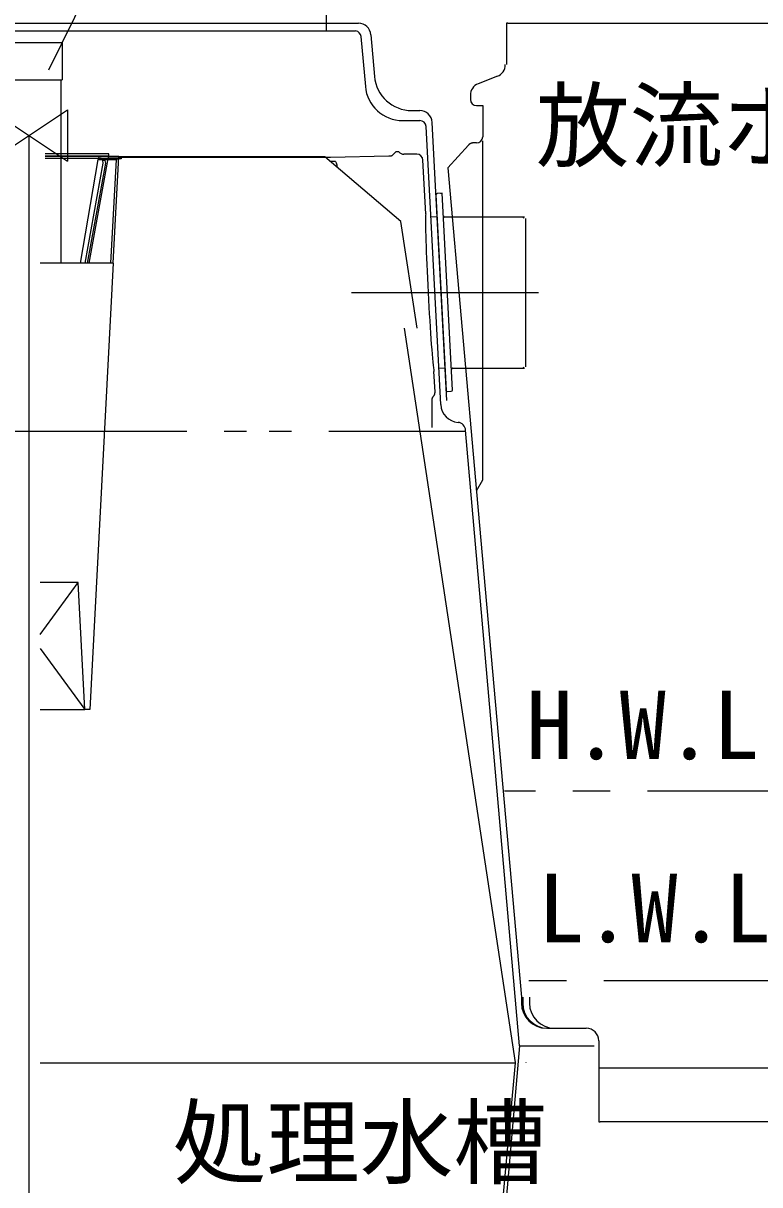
# Model space of a CAD drawing. Units: millimetres, scale not verified. Extents: x -9523 to 7796, y -6970 to 5108.
# Drawn here: x -4743 to -4152, y -3437 to -2505 of the extents above; entities that cross this region are included whole.
import ezdxf
from ezdxf.enums import TextEntityAlignment as Align

# ---------------------------------------------------------------- set-up
doc = ezdxf.new("R2010")
doc.units = ezdxf.units.MM
doc.header["$LTSCALE"] = 30
doc.linetypes.add('CHAIN1', pattern=[8, 5, -1, 1, -1])
doc.linetypes.add('DOUBLE_CHAIN1', pattern=[8.8, 5, -1, 0.6, -0.6, 0.6, -1])
for name, color, linetype, lineweight in [('0-0_KUTAI', 4, 'Continuous', 25), ('0-1_KIKI', 3, 'Continuous', 25), ('0-2_SEISAKU', 2, 'Continuous', 25), ('0-7_07', 3, 'Continuous', 25), ('0-9_A-PIPE2', 3, 'Continuous', 25), ('0-C_C', 3, 'Continuous', 25), ('0-F_0E', 3, 'Continuous', 25), ('1-1_11', 3, 'Continuous', 25), ('1-5_15', 3, 'Continuous', 25), ('1-8_18', 3, 'Continuous', 25), ('1-A_1A', 3, 'Continuous', 25)]:
    doc.layers.add(name, color=color, linetype=linetype, lineweight=lineweight)
doc.styles.add('MS Gothic', font='')
doc.styles.get('MS Gothic').set_extended_font_data('MS Gothic')

msp = doc.modelspace()

# ---------------------------------------------------------------- linework, layer by layer
at = {"layer": '0-0_KUTAI'}
msp.add_lwpolyline([(-4278.35, -2122.29), (-4515.5, -2122.29), (-4722.96, -2543.03)], dxfattribs=at)
at = {"layer": '0-1_KIKI'}
for p, q in [((-4354.57, -2505.35), (-3838.57, -2505.35)), ((-4362.91, -2547.84), (-4378.22, -2553.86)), ((-4384.57, -2563.16), (-4384.57, -2566.35)), ((-4374.57, -2871.46), (-4374.57, -2599.66)), ((-4379.55, -2880.38), (-4374.57, -2871.46)), ((-4379.51, -2881.26), (-4343.57, -3286.35)), ((-4343.57, -3286.35), (-4343.57, -3291.35)), ((-4342.57, -3286.35), (-4342.57, -3291.35)), ((-4322.57, -3311.35), (-4291.57, -3311.35)), ((-3941.57, -3343.35), (-4281.57, -3343.35)), ((-3942.57, -3386.35), (-4280.57, -3386.35))]:
    msp.add_line(p, q, dxfattribs=at)
at = {"layer": '0-1_KIKI', "linetype": 'CHAIN1'}
for p, q in [((-3852.43, -3121.35), (-4357.21, -3121.35)), ((-3887.56, -3273.35), (-4343.72, -3273.35))]:
    msp.add_line(p, q, dxfattribs=at)
at = {"layer": '0-1_KIKI'}
for points in [[(-4354.57, -2505.35), (-4355.57, -2505.35), (-4355.57, -2538.53)], [(-4379.57, -2571.35), (-4374.57, -2571.35), (-4374.57, -2596.35)], [(-4384.74, -2601.96), (-4384.84, -2602.01), (-4384.94, -2602.06), (-4385.03, -2602.12), (-4385.12, -2602.17), (-4385.2, -2602.22), (-4385.28, -2602.27), (-4385.35, -2602.32), (-4385.42, -2602.37), (-4385.48, -2602.43), (-4385.55, -2602.48), (-4385.61, -2602.53), (-4385.67, -2602.59), (-4385.72, -2602.64), (-4385.78, -2602.7), (-4385.83, -2602.75), (-4385.88, -2602.8), (-4385.92, -2602.85), (-4385.95, -2602.89), (-4386.06, -2603), (-4402.57, -2621.35), (-4379.51, -2881.26)], [(-4379.57, -2601.35), (-4382.34, -2601.35), (-4382.4, -2601.35), (-4382.43, -2601.35), (-4382.46, -2601.35), (-4382.5, -2601.35), (-4382.54, -2601.35), (-4382.58, -2601.35), (-4382.62, -2601.35), (-4382.67, -2601.35), (-4382.71, -2601.35), (-4382.76, -2601.36), (-4382.81, -2601.36), (-4382.86, -2601.37), (-4382.91, -2601.37), (-4382.96, -2601.38), (-4383.02, -2601.39), (-4383.08, -2601.4), (-4383.15, -2601.41), (-4383.22, -2601.42), (-4383.29, -2601.44), (-4383.37, -2601.46), (-4383.45, -2601.47), (-4383.53, -2601.49), (-4383.61, -2601.51), (-4383.68, -2601.53), (-4383.76, -2601.55), (-4383.82, -2601.57), (-4383.88, -2601.58), (-4383.94, -2601.6), (-4384, -2601.62), (-4384.06, -2601.65), (-4384.12, -2601.67), (-4384.19, -2601.7), (-4384.27, -2601.73), (-4384.35, -2601.77), (-4384.44, -2601.81), (-4384.54, -2601.86), (-4384.64, -2601.91), (-4384.74, -2601.96)], [(-4281.57, -3321.35), (-4281.57, -3386.35), (-4280.57, -3386.35)]]:
    msp.add_lwpolyline(points, dxfattribs=at)
for centre, radius, start, end in [((-4366.57, -2538.53), 10, 291.448, 0), ((-4374.57, -2563.16), 10, 111.448, 180), ((-4379.57, -2566.35), 5, 180, 270), ((-4379.57, -2596.35), 5, 270, 0), ((-4323.57, -3291.35), 20, 180, 270), ((-4322.57, -3291.35), 20, 180, 270), ((-4291.57, -3321.35), 10, 0, 90)]:
    msp.add_arc(centre, radius, start, end, dxfattribs=at)
at = {"layer": '0-2_SEISAKU'}
msp.add_line((-4500.15, -2175.35), (-4500.15, -2505.35), dxfattribs=at)
at = {"layer": '0-7_07'}
msp.add_line((-4337.14, -3286.32), (-4337.14, -3291.32), dxfattribs=at)
msp.add_arc((-4317.14, -3291.32), 20, 180, 270, dxfattribs=at)
at = {"layer": '0-9_A-PIPE2'}
for p, q in [((-4675.16, -2612.45), (-4690.62, -2697.8)), ((-4675.11, -2612.45), (-4675.16, -2612.45)), ((-4501.22, -2612.45), (-4675.11, -2612.45)), ((-4440.25, -2664.42), (-4501.22, -2612.45)), ((-4427.32, -2749.96), (-4440.25, -2664.42)), ((-4348.3, -3338.94), (-4437.32, -2749.96)), ((-4348.27, -3339.4), (-4729.67, -3339.4)), ((-4349.76, -3339.24), (-4349.8, -3338.94)), ((-4339.76, -3339.24), (-4339.8, -3338.94))]:
    msp.add_line(p, q, dxfattribs=at)
msp.add_lwpolyline([(-4427.18, -3836.41), (-4393.18, -3723.64), (-4373.18, -3610.88), (-4348.26, -3339.24)], dxfattribs=at)
at = {"layer": '0-C_C'}
for p, q in [((-4412.12, -2642.95), (-4403.91, -2799.74)), ((-4416.61, -2660.71), (-4411.2, -2660.43)), ((-4341.06, -2660.85), (-4405.23, -2660.85)), ((-4340.06, -2780.85), (-4340.06, -2661.85)), ((-4410.25, -2782.05), (-4404.85, -2781.76)), ((-4398.78, -2781.85), (-4341.06, -2781.85)), ((-4402.86, -2800.69), (-4399.86, -2800.53))]:
    msp.add_line(p, q, dxfattribs=at)
msp.add_lwpolyline([(-4398.91, -2799.48), (-4407.18, -2641.69), (-4411.17, -2641.9)], dxfattribs=at)
for centre, start, end in [((-4411.12, -2642.9), 92.99879, 182.99879), ((-4408.13, -2642.75), 2.99879, 92.99879), ((-4405.23, -2659.85), 182.99879, 270), ((-4342.56, -2661.85), 0, 90), ((-4398.78, -2782.85), 90, 182.99879), ((-4342.56, -2780.85), 270, 0), ((-4402.91, -2799.69), 182.99879, 272.99879), ((-4399.91, -2799.53), 272.99879, 2.99879)]:
    msp.add_arc(centre, 1, start, end, dxfattribs=at)
at = {"layer": '0-F_0E'}
for p, q in [((-4769.58, -2615.83), (-4707.72, -2574.87)), ((-4769.58, -2574.87), (-4707.72, -2615.83)), ((-4707.72, -2574.87), (-4707.72, -2615.83)), ((-4738.65, -2595.35), (-4738.65, -3761.05))]:
    msp.add_line(p, q, dxfattribs=at)
at = {"layer": '1-1_11'}
for p, q in [((-4738.65, -2610.02), (-4738.67, -2610.02)), ((-4738.65, -2612.02), (-4738.67, -2612.02)), ((-4738.65, -2612.3), (-4738.67, -2612.3)), ((-4712.5, -2610.02), (-4725.65, -2610.02)), ((-4674.5, -2612.02), (-4725.65, -2612.02)), ((-4682.55, -2612.3), (-4725.65, -2612.3)), ((-4674.61, -2610.02), (-4712.5, -2610.02)), ((-4697.21, -2697.8), (-4682.93, -2614.52)), ((-4682.55, -2612.3), (-4682.93, -2614.52)), ((-4682.93, -2614.52), (-4668.72, -2614.52)), ((-4682.55, -2612.3), (-4680.52, -2612.3)), ((-4666.6, -2612.3), (-4680.52, -2612.3)), ((-4674.5, -2612.02), (-4674.61, -2610.02)), ((-4668.72, -2614.52), (-4673.09, -2697.8)), ((-4671.08, -2697.8), (-4666.6, -2612.3)), ((-4671.08, -2697.8), (-4729.67, -2697.8)), ((-4671.08, -2697.8), (-4689.85, -3055.8)), ((-4729.67, -2995.58), (-4698.99, -2953.8)), ((-4729.67, -3006.74), (-4693.64, -3055.8)), ((-4729.67, -3055.8), (-4693.64, -3055.8))]:
    msp.add_line(p, q, dxfattribs=at)
msp.add_lwpolyline([(-4689.85, -3055.8), (-4693.64, -3055.8), (-4698.99, -2953.8), (-4729.67, -2953.8)], dxfattribs=at)
at = {"layer": '1-5_15'}
for p, q in [((-5125.99, -2505.35), (-4474.31, -2505.35)), ((-4500.15, -2505.35), (-4500.15, -2511.35)), ((-5123.07, -2511.35), (-4476.78, -2511.35)), ((-4464.35, -2514.48), (-4461.42, -2547.96)), ((-4472.26, -2515.91), (-4468.75, -2555.96)), ((-4431.54, -2575.35), (-4425.15, -2575.35)), ((-4438.87, -2583.35), (-4425, -2583.35)), ((-4408.31, -2811.13), (-4420, -2588.09)), ((-4403.48, -2807.87), (-4415.17, -2584.82)), ((-4345.15, -3325.35), (-4388.34, -2831.74)), ((-4345.15, -3325.35), (-4392.68, -3868.6)), ((-4345.15, -3325.35), (-4285.15, -3325.35))]:
    msp.add_line(p, q, dxfattribs=at)
at = {"layer": '1-5_15', "color": 4, "linetype": 'DOUBLE_CHAIN1'}
msp.add_line((-6082.02, -2832.35), (-4388.28, -2832.35), dxfattribs=at)
at = {"layer": '1-5_15'}
for centre, radius, start, end in [((-4474.31, -2515.35), 10, 5, 90), ((-4477.24, -2516.35), 5, 5, 81.94723), ((-4431.54, -2545.35), 30, 185, 270), ((-4438.87, -2553.35), 30, 185, 270), ((-4425.15, -2585.35), 10, 3, 90), ((-4425, -2588.35), 5, 3, 90), ((-4393.34, -2810.44), 15, 183, 265.77819), ((-4395.31, -2832.35), 7, 5, 82.86906)]:
    msp.add_arc(centre, radius, start, end, dxfattribs=at)
at = {"layer": '1-8_18'}
for p, q in [((-4444.19, -2608.34), (-4447.59, -2611.75)), ((-4441.86, -2608.34), (-4444.19, -2608.34)), ((-4738.67, -2613.51), (-4738.65, -2613.51)), ((-4725.65, -2613.51), (-4666.23, -2613.51)), ((-4679.28, -2617.42), (-4693.85, -2697.8)), ((-4678.8, -2614.21), (-4679.63, -2615.42)), ((-4679.63, -2615.42), (-4679.28, -2617.42)), ((-4677.6, -2615.42), (-4679.63, -2615.42)), ((-4676.77, -2614.21), (-4677.6, -2615.42)), ((-4674.77, -2614), (-4670.13, -2614)), ((-4674.76, -2614.11), (-4670.13, -2614.11)), ((-4666.1, -2613.3), (-4666.46, -2613.85)), ((-4666.46, -2613.85), (-4666.46, -2613.85)), ((-4498.07, -2612.98), (-4659.78, -2612.98)), ((-4449.82, -2611.92), (-4496.63, -2612.97)), ((-4427.59, -2610.35), (-4437.86, -2610.35)), ((-4420.35, -2658.13), (-4422.6, -2615.09)), ((-4491.46, -2620.75), (-4491.46, -2620.77)), ((-4412.87, -2800.89), (-4413.72, -2784.56)), ((-4415.3, -2829.47), (-4415.3, -2807.71))]:
    msp.add_line(p, q, dxfattribs=at)
at = {"layer": '1-8_18', "linetype": 'CHAIN1'}
msp.add_line((-4479.78, -2721.35), (-4305.67, -2721.35), dxfattribs=at)
at = {"layer": '1-8_18'}
for points in [[(-4677.6, -2615.42), (-4677.25, -2617.42), (-4691.81, -2697.8)], [(-4666.46, -2613.85), (-4666.47, -2613.85), (-4666.5, -2613.86), (-4666.52, -2613.86), (-4666.56, -2613.87), (-4666.63, -2613.87), (-4666.72, -2613.88), (-4666.81, -2613.89), (-4666.91, -2613.9), (-4667.02, -2613.9), (-4667.12, -2613.91), (-4667.35, -2613.92), (-4667.58, -2613.94), (-4667.82, -2613.95), (-4668.06, -2613.96)], [(-4664.14, -2613.86), (-4664.15, -2613.86), (-4664.18, -2613.87), (-4664.21, -2613.88), (-4664.25, -2613.88), (-4664.3, -2613.89), (-4664.36, -2613.9), (-4664.49, -2613.91), (-4664.64, -2613.92), (-4664.8, -2613.93), (-4664.97, -2613.95), (-4665.15, -2613.96), (-4665.33, -2613.97), (-4665.52, -2613.98), (-4665.92, -2614), (-4666.72, -2614.04)], [(-4496.63, -2612.97), (-4496.98, -2612.98), (-4497.33, -2612.98), (-4497.7, -2612.98), (-4498.07, -2612.98)], [(-4497.21, -2615.86), (-4493.42, -2615.86), (-4493.06, -2616), (-4492.7, -2616.3), (-4492.37, -2616.76), (-4492.08, -2617.37), (-4491.83, -2618.1), (-4491.64, -2618.93), (-4491.52, -2619.82), (-4491.46, -2620.75)], [(-4447.59, -2611.75), (-4447.68, -2611.78), (-4447.73, -2611.79), (-4447.79, -2611.8), (-4447.83, -2611.81), (-4447.88, -2611.82), (-4447.93, -2611.82), (-4447.98, -2611.83), (-4448.04, -2611.83), (-4448.11, -2611.84), (-4448.25, -2611.85), (-4448.4, -2611.86), (-4448.57, -2611.87), (-4448.75, -2611.88), (-4448.95, -2611.89), (-4449.15, -2611.9), (-4449.36, -2611.91), (-4449.59, -2611.91), (-4449.82, -2611.92)], [(-4415.3, -2807.71), (-4415.3, -2807.49), (-4415.28, -2807.27), (-4415.26, -2807.04), (-4415.23, -2806.83), (-4415.18, -2806.61), (-4415.13, -2806.39), (-4415.06, -2806.18), (-4414.99, -2805.97), (-4414.91, -2805.76), (-4414.81, -2805.55), (-4414.71, -2805.36), (-4414.61, -2805.16), (-4414.49, -2804.97), (-4414.36, -2804.79), (-4414.23, -2804.61), (-4414.08, -2804.44), (-4413.93, -2804.25), (-4413.78, -2804.06), (-4413.65, -2803.86), (-4413.53, -2803.66), (-4413.41, -2803.45), (-4413.31, -2803.24), (-4413.22, -2803.02), (-4413.13, -2802.79), (-4413.06, -2802.56), (-4413, -2802.33), (-4412.95, -2802.09), (-4412.91, -2801.86), (-4412.88, -2801.62), (-4412.86, -2801.38), (-4412.86, -2801.14), (-4412.87, -2800.89)]]:
    msp.add_lwpolyline(points, dxfattribs=at)
msp.add_arc((-4661.28, -2645.93), 32.98, 87.38798, 98.39914, dxfattribs=at)
for centre, major_axis, ratio, start_param, end_param in [((-4437.84, -2605.34), (3.55, 3.55), 0.997265, 2.998326, 3.925621), ((-4674.74, -2614.21), (4.06, 0), 0.051625, 1.57982, 3.106076), ((-4674.74, -2614.21), (2.03, 0), 0.051625, 1.57982, 3.106076), ((-4670.13, -2613.85), (3, 0), 0.052408, 4.712389, 5.47329), ((-4670.13, -2613.85), (5, 0), 0.052408, 4.712389, 5.462597), ((-4427.6, -2615.35), (2.05, 4.57), 0.998355, 5.186553, 6.703707), ((-4416.77, -2721.35), (3.36, -64), 0.02615, 3.297114, 6.124921)]:
    msp.add_ellipse(centre, major_axis=major_axis, ratio=ratio, start_param=start_param, end_param=end_param, dxfattribs=at)
at = {"layer": '1-A_1A'}
for p, q in [((-4794, -2520.8), (-4712, -2520.8)), ((-4712, -2520.8), (-4712, -2550.8)), ((-4794, -2550.8), (-4712, -2550.8)), ((-4713, -2550.8), (-4713, -2610.02)), ((-4713, -2610.02), (-4713, -2697.8))]:
    msp.add_line(p, q, dxfattribs=at)

# ---------------------------------------------------------------- texts
at = {"layer": '0-1_KIKI', "color": 4, "style": 'MS Gothic'}
for s, p in [('放流ポンプ槽', (-4331.87, -2631.25)), ('H.W.L', (-4339.76, -3112.03)), ('L.W.L', (-4330.36, -3258.83)), ('処理水槽', (-4623.22, -3446.73))]:
    msp.add_text(s, height=54.99, dxfattribs=at).set_placement(p, align=Align.BOTTOM_LEFT)

doc.saveas('drawing.dxf')
